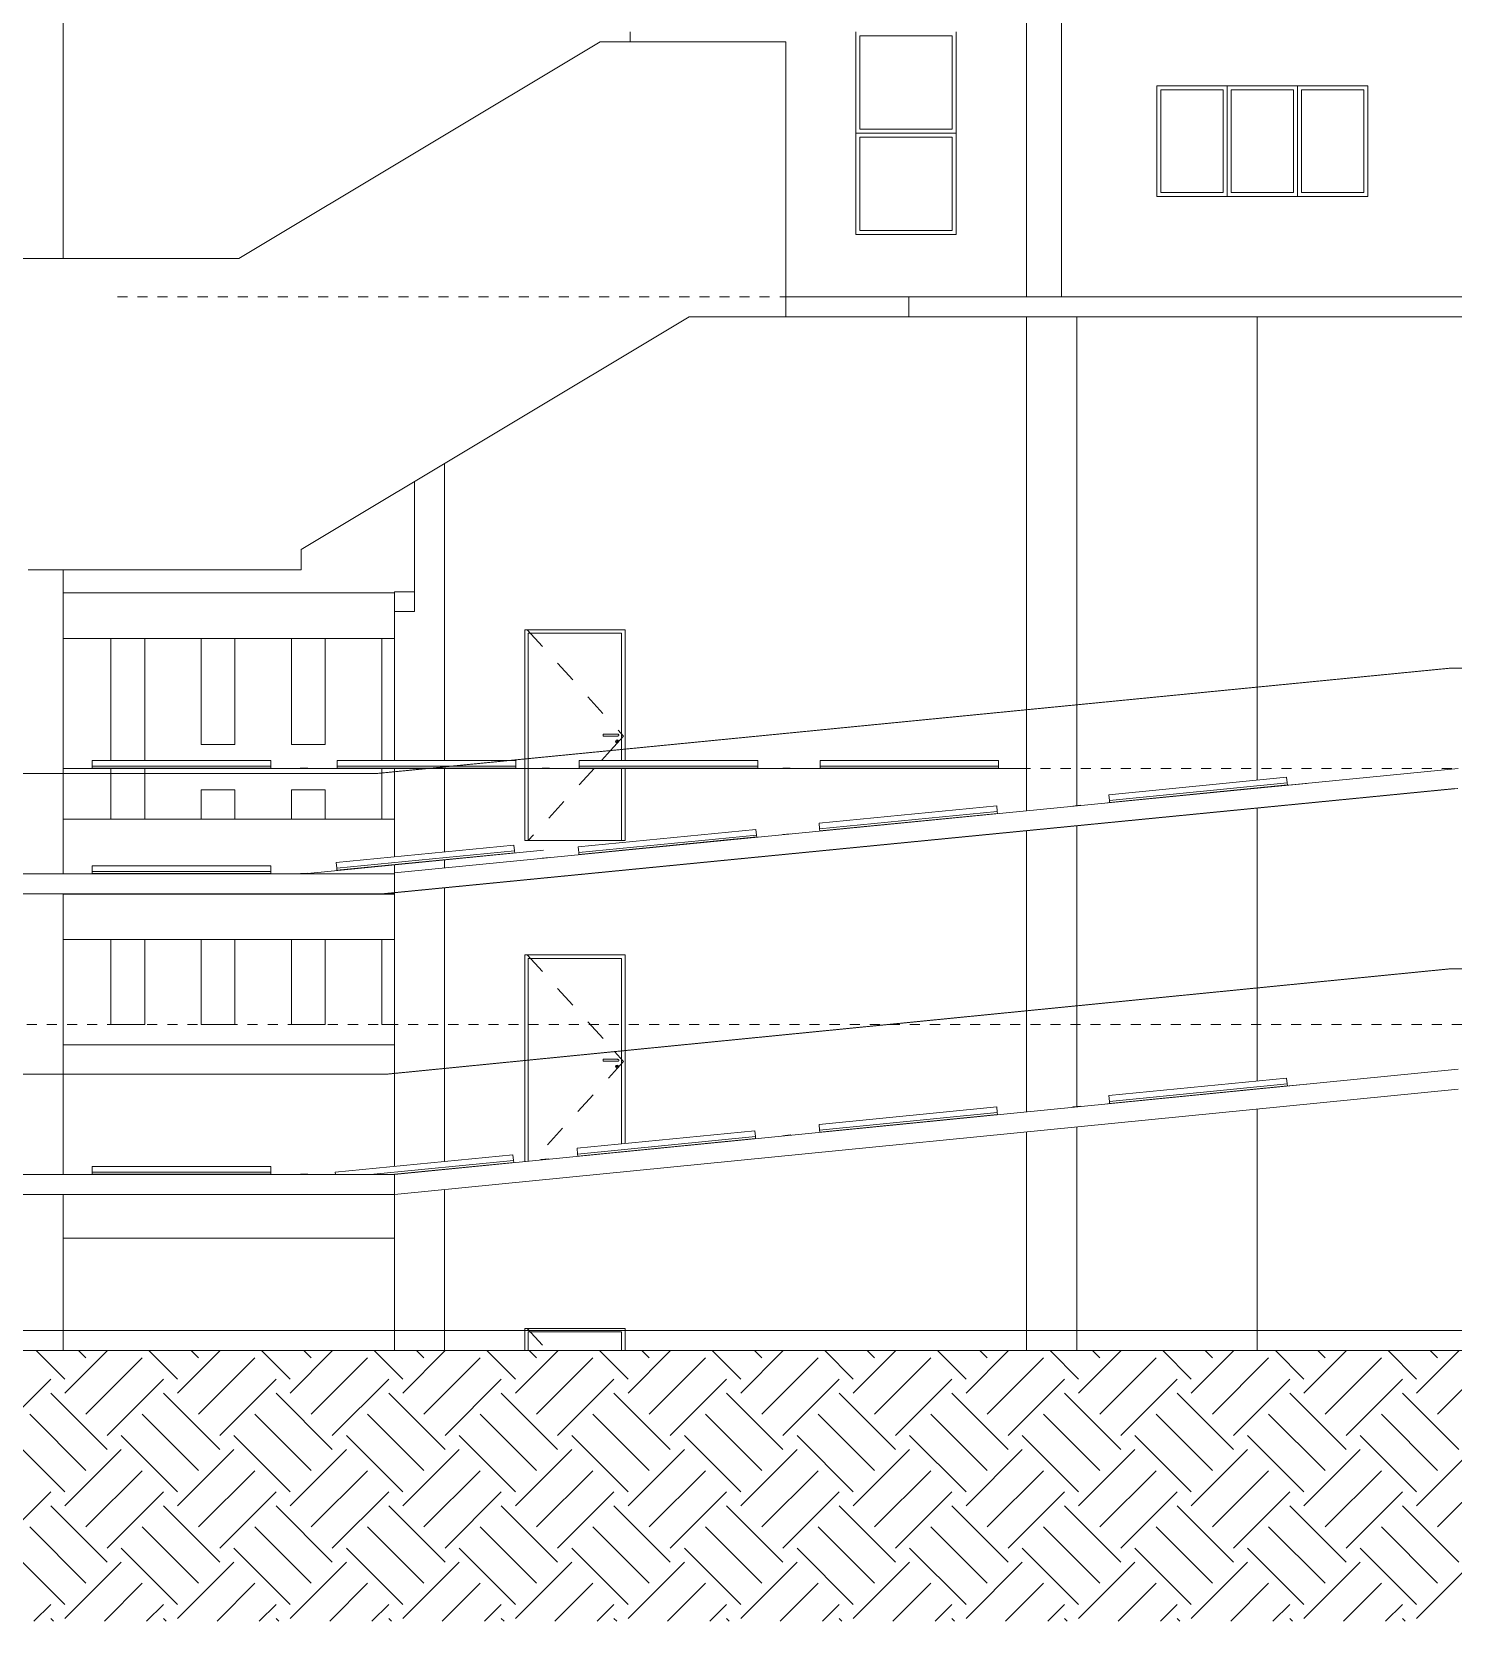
# Model space of a CAD drawing. Header units: metres. Extents: x -144 to 1000, y -717 to 29.
# Drawn here: x 108.11 to 122.27, y -661.96 to -646.13 of the extents above; entities that cross this region are included whole.
import ezdxf

# ---------------------------------------------------------------- set-up
doc = ezdxf.new("R2010")
doc.units = ezdxf.units.M
doc.linetypes.add('Punto 1 mm', pattern=[0.075, 0, -0.075])
doc.linetypes.add('Trazo', pattern=[0.45, 0.225, -0.225])
doc.layers.get('0').update_dxf_attribs({"color": 1})
for name, color, linetype, lineweight in [('A-DETL-GENF', 1, 'Continuous', 9), ('A-DETL-THIN', 1, 'Continuous', 9), ('A-DOOR', 1, 'Continuous', 9), ('A-DOOR-FRAM', 1, 'Continuous', 9), ('A-DOOR-HDLN', 1, 'Trazo', 20), ('A-FLOR', 2, 'Continuous', 9), ('A-FLOR-LEVL', 51, 'Continuous', 9), ('A-GLAZ', 1, 'Continuous', 9), ('A-WALL', 4, 'Continuous', 9), ('C-PRKG', 2, 'Continuous', 9), ('S-COLS', 7, 'Continuous', 9)]:
    doc.layers.add(name, color=color, linetype=linetype, lineweight=lineweight)

# ---------------------------------------------------------------- blocks, each defined once
blk = doc.blocks.new('GBGB')
at = {"layer": 'A-DETL-GENF', "color": 252, "true_color": 0x959595}
for p, q in [((108.434, -659.55), (108.15, -659.266)), ((108.434, -659.69), (108.858, -659.266)), ((108.645, -659.339), (108.572, -659.266)), ((109.557, -659.55), (109.273, -659.266)), ((109.557, -659.69), (109.981, -659.266)), ((109.767, -659.339), (109.694, -659.266)), ((110.679, -659.55), (110.395, -659.266)), ((110.679, -659.69), (111.103, -659.266)), ((110.89, -659.339), (110.817, -659.266)), ((111.802, -659.55), (111.518, -659.266)), ((111.802, -659.69), (112.226, -659.266)), ((112.012, -659.339), (111.939, -659.266)), ((112.924, -659.55), (112.64, -659.266)), ((112.924, -659.69), (113.349, -659.266)), ((113.135, -659.339), (113.062, -659.266)), ((114.047, -659.55), (113.763, -659.266)), ((114.047, -659.69), (114.471, -659.266)), ((114.257, -659.339), (114.184, -659.266)), ((115.17, -659.55), (114.885, -659.266)), ((115.17, -659.69), (115.594, -659.266)), ((115.38, -659.339), (115.307, -659.266)), ((116.292, -659.55), (116.008, -659.266)), ((116.292, -659.69), (116.716, -659.266)), ((116.503, -659.339), (116.429, -659.266)), ((117.415, -659.55), (117.131, -659.266)), ((117.415, -659.69), (117.839, -659.266)), ((117.625, -659.339), (117.552, -659.266)), ((118.537, -659.55), (118.253, -659.266)), ((118.537, -659.69), (118.961, -659.266)), ((118.748, -659.339), (118.675, -659.266)), ((119.66, -659.55), (119.376, -659.266)), ((119.66, -659.69), (120.084, -659.266)), ((119.87, -659.339), (119.797, -659.266)), ((120.782, -659.55), (120.498, -659.266)), ((120.782, -659.69), (121.206, -659.266)), ((120.993, -659.339), (120.92, -659.266)), ((121.905, -659.55), (121.621, -659.266)), ((121.905, -659.69), (122.329, -659.266)), ((122.115, -659.339), (122.042, -659.266)), ((108.645, -659.901), (109.206, -659.34)), ((109.767, -659.901), (110.329, -659.34)), ((110.89, -659.901), (111.451, -659.34)), ((112.012, -659.901), (112.574, -659.34)), ((113.135, -659.901), (113.696, -659.34)), ((114.257, -659.901), (114.819, -659.34)), ((115.38, -659.901), (115.941, -659.34)), ((116.503, -659.901), (117.064, -659.34)), ((117.625, -659.901), (118.186, -659.34)), ((118.748, -659.901), (119.309, -659.34)), ((119.87, -659.901), (120.431, -659.34)), ((120.993, -659.901), (121.554, -659.34)), ((122.115, -659.901), (122.676, -659.34)), ((107.733, -660.111), (108.294, -659.55)), ((108.855, -660.111), (109.417, -659.55)), ((109.978, -660.111), (110.539, -659.55)), ((111.1, -660.111), (111.662, -659.55)), ((112.223, -660.111), (112.784, -659.55)), ((113.345, -660.111), (113.907, -659.55)), ((114.468, -660.111), (115.029, -659.55)), ((115.59, -660.111), (116.152, -659.55)), ((116.713, -660.111), (117.274, -659.55)), ((117.836, -660.111), (118.397, -659.55)), ((118.958, -660.111), (119.519, -659.55)), ((120.081, -660.111), (120.642, -659.55)), ((121.203, -660.111), (121.764, -659.55)), ((108.855, -660.252), (108.294, -659.691)), ((109.978, -660.252), (109.417, -659.691)), ((111.1, -660.252), (110.539, -659.691)), ((112.223, -660.252), (111.662, -659.691)), ((113.345, -660.252), (112.784, -659.691)), ((114.468, -660.252), (113.907, -659.691)), ((115.59, -660.252), (115.029, -659.691)), ((116.713, -660.252), (116.152, -659.691)), ((117.836, -660.252), (117.274, -659.691)), ((118.958, -660.252), (118.397, -659.691)), ((120.081, -660.252), (119.519, -659.691)), ((121.203, -660.252), (120.642, -659.691)), ((122.326, -660.252), (121.764, -659.691)), ((108.645, -660.462), (108.084, -659.901)), ((109.767, -660.462), (109.206, -659.901)), ((110.89, -660.462), (110.329, -659.901)), ((112.012, -660.462), (111.451, -659.901)), ((113.135, -660.462), (112.574, -659.901)), ((114.257, -660.462), (113.696, -659.901)), ((115.38, -660.462), (114.819, -659.901)), ((116.503, -660.462), (115.941, -659.901)), ((117.625, -660.462), (117.064, -659.901)), ((118.748, -660.462), (118.186, -659.901)), ((119.87, -660.462), (119.309, -659.901)), ((120.993, -660.462), (120.431, -659.901)), ((122.115, -660.462), (121.554, -659.901)), ((108.434, -660.673), (107.873, -660.112)), ((109.557, -660.673), (108.996, -660.112)), ((110.679, -660.673), (110.118, -660.112)), ((111.802, -660.673), (111.241, -660.112)), ((112.924, -660.673), (112.363, -660.112)), ((114.047, -660.673), (113.486, -660.112)), ((115.17, -660.673), (114.608, -660.112)), ((116.292, -660.673), (115.731, -660.112)), ((117.415, -660.673), (116.853, -660.112)), ((118.537, -660.673), (117.976, -660.112)), ((119.66, -660.673), (119.098, -660.112)), ((120.782, -660.673), (120.221, -660.112)), ((121.905, -660.673), (121.343, -660.112)), ((108.434, -660.813), (108.996, -660.252)), ((109.557, -660.813), (110.118, -660.252)), ((110.679, -660.813), (111.241, -660.252)), ((111.802, -660.813), (112.363, -660.252)), ((112.924, -660.813), (113.486, -660.252)), ((114.047, -660.813), (114.608, -660.252)), ((115.17, -660.813), (115.731, -660.252)), ((116.292, -660.813), (116.853, -660.252)), ((117.415, -660.813), (117.976, -660.252)), ((118.537, -660.813), (119.098, -660.252)), ((119.66, -660.813), (120.221, -660.252)), ((120.782, -660.813), (121.343, -660.252)), ((121.905, -660.813), (122.466, -660.252)), ((108.645, -661.024), (109.206, -660.463)), ((109.767, -661.024), (110.329, -660.463)), ((110.89, -661.024), (111.451, -660.463)), ((112.012, -661.024), (112.574, -660.463)), ((113.135, -661.024), (113.696, -660.463)), ((114.257, -661.024), (114.819, -660.463)), ((115.38, -661.024), (115.941, -660.463)), ((116.503, -661.024), (117.064, -660.463)), ((117.625, -661.024), (118.186, -660.463)), ((118.748, -661.024), (119.309, -660.463)), ((119.87, -661.024), (120.431, -660.463)), ((120.993, -661.024), (121.554, -660.463)), ((122.115, -661.024), (122.676, -660.463)), ((107.733, -661.234), (108.294, -660.673)), ((108.855, -661.234), (109.417, -660.673)), ((109.978, -661.234), (110.539, -660.673)), ((111.1, -661.234), (111.662, -660.673)), ((112.223, -661.234), (112.784, -660.673)), ((113.345, -661.234), (113.907, -660.673)), ((114.468, -661.234), (115.029, -660.673)), ((115.59, -661.234), (116.152, -660.673)), ((116.713, -661.234), (117.274, -660.673)), ((117.836, -661.234), (118.397, -660.673)), ((118.958, -661.234), (119.519, -660.673)), ((120.081, -661.234), (120.642, -660.673)), ((121.203, -661.234), (121.764, -660.673)), ((108.855, -661.374), (108.294, -660.813)), ((109.978, -661.374), (109.417, -660.813)), ((111.1, -661.374), (110.539, -660.813)), ((112.223, -661.374), (111.662, -660.813)), ((113.345, -661.374), (112.784, -660.813)), ((114.468, -661.374), (113.907, -660.813)), ((115.59, -661.374), (115.029, -660.813)), ((116.713, -661.374), (116.152, -660.813)), ((117.836, -661.374), (117.274, -660.813)), ((118.958, -661.374), (118.397, -660.813)), ((120.081, -661.374), (119.519, -660.813)), ((121.203, -661.374), (120.642, -660.813)), ((122.326, -661.374), (121.764, -660.813)), ((108.645, -661.584), (108.084, -661.023)), ((109.767, -661.584), (109.206, -661.023)), ((110.89, -661.584), (110.329, -661.023)), ((112.012, -661.584), (111.451, -661.023)), ((113.135, -661.584), (112.574, -661.023)), ((114.257, -661.584), (113.696, -661.023)), ((115.38, -661.584), (114.819, -661.023)), ((116.503, -661.584), (115.941, -661.023)), ((117.625, -661.584), (117.064, -661.023)), ((118.748, -661.584), (118.186, -661.023)), ((119.87, -661.584), (119.309, -661.023)), ((120.993, -661.584), (120.431, -661.023)), ((122.115, -661.584), (121.554, -661.023)), ((108.434, -661.795), (107.873, -661.234)), ((109.557, -661.795), (108.996, -661.234)), ((110.679, -661.795), (110.118, -661.234)), ((111.802, -661.795), (111.241, -661.234)), ((112.924, -661.795), (112.363, -661.234)), ((114.047, -661.795), (113.486, -661.234)), ((115.17, -661.795), (114.608, -661.234)), ((116.292, -661.795), (115.731, -661.234)), ((117.415, -661.795), (116.853, -661.234)), ((118.537, -661.795), (117.976, -661.234)), ((119.66, -661.795), (119.098, -661.234)), ((120.782, -661.795), (120.221, -661.234)), ((121.905, -661.795), (121.343, -661.234)), ((108.434, -661.935), (108.996, -661.374)), ((109.557, -661.935), (110.118, -661.374)), ((110.679, -661.935), (111.241, -661.374)), ((111.802, -661.935), (112.363, -661.374)), ((112.924, -661.935), (113.486, -661.374)), ((114.047, -661.935), (114.608, -661.374)), ((115.17, -661.935), (115.731, -661.374)), ((116.292, -661.935), (116.853, -661.374)), ((117.415, -661.935), (117.976, -661.374)), ((118.537, -661.935), (119.098, -661.374)), ((119.66, -661.935), (120.221, -661.374)), ((120.782, -661.935), (121.343, -661.374)), ((121.905, -661.935), (122.466, -661.374)), ((108.829, -661.963), (109.206, -661.585)), ((109.951, -661.963), (110.329, -661.585)), ((111.074, -661.963), (111.451, -661.585)), ((112.196, -661.963), (112.574, -661.585)), ((113.319, -661.963), (113.696, -661.585)), ((114.441, -661.963), (114.819, -661.585)), ((115.564, -661.963), (115.941, -661.585)), ((116.686, -661.963), (117.064, -661.585)), ((117.809, -661.963), (118.186, -661.585)), ((118.931, -661.963), (119.309, -661.585)), ((120.054, -661.963), (120.431, -661.585)), ((121.176, -661.963), (121.554, -661.585)), ((108.127, -661.963), (108.294, -661.795)), ((109.249, -661.963), (109.417, -661.795)), ((110.372, -661.963), (110.539, -661.795)), ((111.494, -661.963), (111.662, -661.795)), ((112.617, -661.963), (112.784, -661.795)), ((113.739, -661.963), (113.907, -661.795)), ((114.862, -661.963), (115.029, -661.795)), ((115.984, -661.963), (116.152, -661.795)), ((117.107, -661.963), (117.274, -661.795)), ((118.229, -661.963), (118.397, -661.795)), ((119.352, -661.963), (119.519, -661.795)), ((120.474, -661.963), (120.642, -661.795)), ((121.597, -661.963), (121.764, -661.795)), ((108.321, -661.963), (108.294, -661.936)), ((109.444, -661.963), (109.417, -661.936)), ((110.566, -661.963), (110.539, -661.936)), ((111.689, -661.963), (111.662, -661.936)), ((112.811, -661.963), (112.784, -661.936)), ((113.934, -661.963), (113.907, -661.936)), ((115.056, -661.963), (115.029, -661.936)), ((116.179, -661.963), (116.152, -661.936)), ((117.301, -661.963), (117.274, -661.936)), ((118.424, -661.963), (118.397, -661.936)), ((119.546, -661.963), (119.519, -661.936)), ((120.669, -661.963), (120.642, -661.936)), ((121.791, -661.963), (121.764, -661.936))]:
    blk.add_line(p, q, dxfattribs=at)
at = {"layer": 'A-DETL-THIN'}
for p, q in [((99.364, -659.066), (140.588, -659.066)), ((140.588, -659.266), (99.364, -659.266)), ((140.588, -659.266), (99.364, -659.266))]:
    blk.add_line(p, q, dxfattribs=at)
at = {"layer": 'A-DOOR'}
for p, q in [((113.938, -653.124), (113.798, -653.124)), ((113.798, -653.144), (113.938, -653.144)), ((113.936, -653.124), (113.94, -653.124)), ((113.94, -653.144), (113.936, -653.144))]:
    blk.add_line(p, q, dxfattribs=at)
at = {"layer": 'A-DOOR', "color": 251, "true_color": 0x666666}
for p, q in [((113.938, -656.364), (113.798, -656.364)), ((113.798, -656.384), (113.938, -656.384)), ((113.936, -656.364), (113.94, -656.364)), ((113.94, -656.384), (113.936, -656.384))]:
    blk.add_line(p, q, dxfattribs=at)
at = {"layer": 'A-DOOR', "flags": 128}
for points in [[(113.798, -653.134), (113.798, -653.132), (113.798, -653.13), (113.798, -653.128), (113.798, -653.127), (113.798, -653.126), (113.798, -653.125), (113.798, -653.124), (113.798, -653.124)], [(113.798, -653.144), (113.798, -653.143), (113.798, -653.143), (113.798, -653.142), (113.798, -653.14), (113.798, -653.139), (113.798, -653.137), (113.798, -653.135), (113.798, -653.134)]]:
    blk.add_lwpolyline(points, dxfattribs=at)
at = {"layer": 'A-DOOR', "color": 251, "true_color": 0x666666, "flags": 128}
for points in [[(113.798, -656.374), (113.798, -656.372), (113.798, -656.37), (113.798, -656.369), (113.798, -656.367), (113.798, -656.366), (113.798, -656.365), (113.798, -656.364), (113.798, -656.364)], [(113.798, -656.384), (113.798, -656.383), (113.798, -656.383), (113.798, -656.382), (113.798, -656.381), (113.798, -656.379), (113.798, -656.377), (113.798, -656.376), (113.798, -656.374)]]:
    blk.add_lwpolyline(points, dxfattribs=at)
at = {"layer": 'A-DOOR'}
for radius, start, end in [(0.015, 90, 270), (0.005, 90, 270), (0.015, 270, 90), (0.005, 270, 90)]:
    blk.add_arc((113.938, -653.196), radius, start, end, dxfattribs=at)
at = {"layer": 'A-DOOR', "color": 251, "true_color": 0x666666}
for radius, start, end in [(0.015, 90, 270), (0.005, 90, 270), (0.015, 270, 90), (0.005, 270, 90)]:
    blk.add_arc((113.938, -656.437), radius, start, end, dxfattribs=at)
at = {"layer": 'A-DOOR'}
for points in [[(113.956, -653.134), (113.956, -653.133), (113.956, -653.132), (113.955, -653.13), (113.954, -653.128), (113.952, -653.127), (113.949, -653.126), (113.946, -653.125), (113.943, -653.124), (113.94, -653.124), (113.937, -653.124), (113.936, -653.124)], [(113.936, -653.144), (113.937, -653.144), (113.94, -653.144), (113.943, -653.143), (113.946, -653.143), (113.949, -653.142), (113.952, -653.14), (113.954, -653.139), (113.955, -653.137), (113.956, -653.135), (113.956, -653.134), (113.956, -653.134)]]:
    blk.add_open_spline(points, degree=3, dxfattribs=at)
at = {"layer": 'A-DOOR', "color": 251, "true_color": 0x666666}
for points in [[(113.956, -656.374), (113.956, -656.373), (113.956, -656.372), (113.955, -656.37), (113.954, -656.369), (113.952, -656.367), (113.949, -656.366), (113.946, -656.365), (113.943, -656.364), (113.94, -656.364), (113.937, -656.364), (113.936, -656.364)], [(113.936, -656.384), (113.937, -656.384), (113.94, -656.384), (113.943, -656.384), (113.946, -656.383), (113.949, -656.382), (113.952, -656.381), (113.954, -656.379), (113.955, -656.377), (113.956, -656.376), (113.956, -656.374), (113.956, -656.374)]]:
    blk.add_open_spline(points, degree=3, dxfattribs=at)
at = {"layer": 'A-DOOR-FRAM'}
for p, q in [((114.018, -652.084), (113.018, -652.084)), ((113.018, -652.084), (113.018, -653.371)), ((113.053, -653.367), (113.053, -652.119)), ((113.053, -652.119), (113.983, -652.119)), ((113.983, -652.119), (113.983, -653.276)), ((114.018, -653.273), (114.018, -652.084)), ((114.018, -655.324), (113.018, -655.324)), ((113.018, -655.324), (113.018, -656.375)), ((113.053, -656.371), (113.053, -655.359)), ((113.053, -655.359), (113.983, -655.359)), ((113.983, -655.359), (113.983, -656.279)), ((114.018, -656.275), (114.018, -655.324))]:
    blk.add_line(p, q, dxfattribs=at)
at = {"layer": 'A-DOOR-FRAM', "color": 251, "true_color": 0x666666}
for p, q in [((113.018, -653.371), (113.018, -654.184)), ((113.053, -654.184), (113.053, -653.367)), ((113.983, -653.276), (113.983, -653.387)), ((114.018, -653.387), (114.018, -653.273)), ((113.983, -653.463), (113.983, -654.184)), ((114.018, -654.184), (114.018, -653.463)), ((113.053, -654.184), (113.018, -654.184)), ((113.983, -654.184), (114.018, -654.184)), ((113.018, -656.375), (113.018, -657.383)), ((113.053, -657.38), (113.053, -656.371)), ((113.983, -656.279), (113.983, -657.207)), ((114.018, -657.204), (114.018, -656.275)), ((113.983, -657.284), (113.983, -657.288)), ((114.018, -657.284), (114.018, -657.281)), ((114.018, -659.046), (113.018, -659.046)), ((113.018, -659.046), (113.018, -659.266)), ((113.053, -659.266), (113.053, -659.081)), ((113.053, -659.081), (113.983, -659.081)), ((113.983, -659.081), (113.983, -659.266)), ((114.018, -659.266), (114.018, -659.046))]:
    blk.add_line(p, q, dxfattribs=at)
at = {"layer": 'A-DOOR-HDLN'}
for p, q in [((113.043, -652.084), (114.003, -653.146)), ((114.003, -653.146), (113.873, -653.287)), ((113.043, -655.324), (113.913, -656.286))]:
    blk.add_line(p, q, dxfattribs=at)
at = {"layer": 'A-DOOR-HDLN', "color": 171, "true_color": 0x6666ff}
for p, q in [((113.873, -653.287), (113.782, -653.387)), ((113.712, -653.463), (113.053, -654.184)), ((114.003, -656.386), (113.097, -657.375)), ((113.913, -656.286), (114.003, -656.386)), ((113.043, -659.046), (113.242, -659.266))]:
    blk.add_line(p, q, dxfattribs=at)
at = {"layer": 'A-FLOR'}
for p, q in [((115.618, -648.766), (132.951, -648.766)), ((115.618, -648.766), (115.618, -648.966)), ((116.844, -648.766), (116.844, -648.966)), ((132.951, -648.966), (115.618, -648.966)), ((111.718, -652.17), (108.418, -652.17)), ((111.718, -654.707), (122.317, -653.667)), ((108.418, -654.718), (111.718, -654.718)), ((111.718, -654.718), (111.718, -654.707)), ((111.718, -655.17), (108.418, -655.17))]:
    blk.add_line(p, q, dxfattribs=at)
at = {"layer": 'A-FLOR', "color": 251, "true_color": 0x666666}
for p, q in [((122.318, -653.467), (111.718, -654.507)), ((105.514, -654.517), (111.602, -654.517)), ((111.602, -654.517), (111.718, -654.517)), ((111.718, -654.717), (111.718, -654.507)), ((111.718, -654.717), (105.514, -654.717)), ((122.318, -656.462), (111.718, -657.512)), ((111.718, -657.712), (122.318, -656.662)), ((105.613, -657.512), (111.718, -657.512)), ((109.398, -657.511), (108.418, -657.511)), ((110.783, -657.511), (109.838, -657.511)), ((111.131, -657.511), (110.857, -657.511)), ((111.718, -657.511), (111.692, -657.511)), ((111.718, -657.512), (111.718, -657.712)), ((111.718, -657.712), (105.613, -657.712)), ((108.418, -658.146), (111.718, -658.146))]:
    blk.add_line(p, q, dxfattribs=at)
at = {"layer": 'A-FLOR-LEVL', "color": 251, "linetype": 'Punto 1 mm', "true_color": 0x6c6c6c}
for p, q in [((108.958, -648.766), (139.595, -648.766)), ((108.958, -653.466), (139.595, -653.466)), ((102.056, -656.016), (139.595, -656.016)), ((102.056, -659.066), (139.595, -659.066))]:
    blk.add_line(p, q, dxfattribs=at)
at = {"layer": 'A-GLAZ'}
for p, q in [((116.358, -647.096), (116.358, -646.166)), ((116.358, -646.166), (117.278, -646.166)), ((117.278, -646.166), (117.278, -647.096)), ((119.978, -646.706), (119.358, -646.706)), ((119.358, -646.706), (119.358, -647.726)), ((119.978, -647.726), (119.978, -646.706)), ((120.018, -647.766), (120.018, -646.666)), ((120.018, -646.666), (120.018, -647.766)), ((120.678, -646.706), (120.058, -646.706)), ((120.058, -646.706), (120.058, -647.726)), ((120.678, -647.726), (120.678, -646.706)), ((120.718, -646.666), (120.718, -647.766)), ((120.718, -647.766), (120.718, -646.666)), ((121.378, -646.706), (120.758, -646.706)), ((120.758, -646.706), (120.758, -647.726)), ((121.378, -647.726), (121.378, -646.706)), ((116.318, -647.136), (117.318, -647.136)), ((117.318, -647.136), (116.318, -647.136)), ((117.278, -647.096), (116.358, -647.096)), ((116.358, -648.106), (116.358, -647.176)), ((116.358, -647.176), (117.278, -647.176)), ((117.278, -647.176), (117.278, -648.106)), ((119.978, -647.726), (119.358, -647.726)), ((120.678, -647.726), (120.058, -647.726)), ((121.378, -647.726), (120.758, -647.726)), ((117.278, -648.106), (116.358, -648.106))]:
    blk.add_line(p, q, dxfattribs=at)
at = {"layer": 'A-WALL'}
for p, q in [((118.368, -648.766), (118.368, -626.086)), ((113.768, -646.226), (110.168, -648.386)), ((115.618, -646.226), (113.768, -646.226)), ((114.068, -646.126), (114.068, -646.226)), ((115.618, -648.766), (115.618, -646.226)), ((116.318, -648.146), (116.318, -646.126)), ((117.318, -646.126), (117.318, -648.146)), ((119.318, -647.766), (119.318, -646.666)), ((119.318, -646.666), (121.418, -646.666)), ((121.418, -646.666), (121.418, -647.766)), ((121.418, -647.766), (119.318, -647.766)), ((117.318, -648.146), (116.318, -648.146)), ((110.168, -648.386), (105.268, -648.386)), ((110.79, -651.286), (114.657, -648.966)), ((114.657, -648.966), (115.618, -648.966)), ((120.318, -653.583), (120.318, -648.966)), ((112.218, -650.43), (112.218, -653.387)), ((111.918, -650.61), (111.918, -651.903)), ((110.79, -651.486), (110.79, -651.286)), ((108.068, -651.486), (110.79, -651.486)), ((108.418, -651.718), (111.718, -651.718)), ((111.718, -651.903), (111.718, -651.708)), ((111.918, -651.708), (111.718, -651.708)), ((111.718, -651.903), (111.918, -651.903)), ((113.018, -654.184), (113.018, -652.084)), ((113.018, -652.084), (114.018, -652.084)), ((114.018, -652.084), (114.018, -653.387)), ((108.892, -653.387), (108.892, -652.17)), ((109.23, -652.17), (109.23, -653.387)), ((109.792, -653.228), (109.792, -652.17)), ((110.13, -652.17), (110.13, -653.228)), ((110.692, -653.228), (110.692, -652.17)), ((111.03, -652.17), (111.03, -653.228)), ((111.592, -653.387), (111.592, -652.17)), ((111.529, -653.517), (122.229, -652.467)), ((122.254, -652.467), (111.554, -653.517)), ((110.13, -653.228), (109.792, -653.228)), ((111.03, -653.228), (110.692, -653.228)), ((108.892, -653.517), (108.892, -653.463)), ((109.23, -653.463), (109.23, -653.517)), ((111.592, -653.511), (111.592, -653.463)), ((111.612, -654.717), (122.312, -653.667)), ((120.318, -656.58), (120.318, -653.863)), ((112.218, -654.658), (112.218, -657.382)), ((108.892, -656.016), (108.892, -655.17)), ((109.23, -655.17), (109.23, -656.016)), ((109.792, -656.016), (109.792, -655.17)), ((110.13, -655.17), (110.13, -656.016)), ((110.692, -656.016), (110.692, -655.17)), ((111.03, -655.17), (111.03, -656.016)), ((111.592, -656.016), (111.592, -655.17)), ((111.63, -656.512), (122.228, -655.462)), ((122.254, -655.462), (111.655, -656.512)), ((113.018, -657.383), (113.018, -655.324)), ((113.018, -655.324), (114.018, -655.324)), ((114.018, -655.324), (114.018, -657.204)), ((129.785, -655.462), (122.228, -655.462)), ((109.23, -656.016), (108.892, -656.016)), ((110.13, -656.016), (109.792, -656.016)), ((111.03, -656.016), (110.692, -656.016)), ((111.718, -656.016), (111.592, -656.016)), ((108.418, -656.22), (111.718, -656.22))]:
    blk.add_line(p, q, dxfattribs=at)
at = {"layer": 'A-WALL', "color": 251, "true_color": 0x666666}
for p, q in [((108.892, -652.17), (108.892, -653.387)), ((109.23, -653.387), (109.23, -652.17)), ((109.792, -652.17), (109.792, -653.228)), ((110.13, -653.228), (110.13, -652.17)), ((110.692, -652.17), (110.692, -653.228)), ((111.03, -653.228), (111.03, -652.17)), ((111.592, -652.17), (111.592, -653.387)), ((122.229, -652.467), (127.143, -652.467)), ((109.792, -653.228), (110.13, -653.228)), ((110.692, -653.228), (111.03, -653.228)), ((105.414, -653.517), (111.554, -653.517)), ((108.892, -653.463), (108.892, -653.517)), ((108.892, -653.97), (108.892, -653.517)), ((109.23, -653.517), (109.23, -653.463)), ((109.23, -653.517), (109.23, -653.97)), ((111.592, -653.463), (111.592, -653.511)), ((111.592, -653.97), (111.592, -653.511)), ((112.218, -653.466), (112.218, -654.298)), ((114.018, -653.463), (114.018, -654.184)), ((109.792, -653.97), (109.792, -653.678)), ((109.792, -653.678), (110.13, -653.678)), ((110.13, -653.678), (110.13, -653.97)), ((110.692, -653.97), (110.692, -653.678)), ((110.692, -653.678), (111.03, -653.678)), ((111.03, -653.678), (111.03, -653.97)), ((122.286, -653.667), (111.586, -654.717)), ((120.318, -653.663), (120.318, -653.66)), ((111.718, -653.97), (108.418, -653.97)), ((114.018, -654.184), (113.018, -654.184)), ((112.218, -654.378), (112.218, -654.458)), ((108.892, -655.17), (108.892, -656.016)), ((109.23, -656.016), (109.23, -655.17)), ((109.792, -655.17), (109.792, -656.016)), ((110.13, -656.016), (110.13, -655.17)), ((110.692, -655.17), (110.692, -656.016)), ((111.03, -656.016), (111.03, -655.17)), ((111.592, -655.17), (111.592, -656.016)), ((108.892, -656.016), (109.23, -656.016)), ((109.792, -656.016), (110.13, -656.016)), ((110.692, -656.016), (111.03, -656.016)), ((111.592, -656.016), (111.718, -656.016)), ((111.718, -656.22), (108.418, -656.22)), ((105.414, -656.512), (111.655, -656.512)), ((120.318, -656.66), (120.318, -656.657)), ((120.318, -659.266), (120.318, -656.86)), ((114.018, -657.281), (114.018, -657.284)), ((112.218, -657.662), (112.218, -659.266)), ((113.018, -659.266), (113.018, -659.046)), ((113.018, -659.046), (114.018, -659.046)), ((114.018, -659.046), (114.018, -659.266))]:
    blk.add_line(p, q, dxfattribs=at)
at = {"layer": 'A-WALL', "color": 253, "true_color": 0xa3a3a3}
for p, q in [((108.892, -653.517), (108.892, -653.97)), ((109.23, -653.97), (109.23, -653.517)), ((111.592, -653.511), (111.592, -653.97)), ((109.792, -653.678), (109.792, -653.97)), ((110.13, -653.678), (109.792, -653.678)), ((110.13, -653.97), (110.13, -653.678)), ((110.692, -653.678), (110.692, -653.97)), ((111.03, -653.678), (110.692, -653.678)), ((111.03, -653.97), (111.03, -653.678))]:
    blk.add_line(p, q, dxfattribs=at)
at = {"layer": 'C-PRKG'}
for p, q in [((108.707, -653.443), (108.707, -653.387)), ((108.707, -653.387), (110.487, -653.387)), ((110.487, -653.387), (110.487, -653.443)), ((111.148, -653.443), (111.148, -653.387)), ((111.148, -653.387), (112.859, -653.387)), ((108.707, -653.463), (108.707, -653.443)), ((110.487, -653.443), (108.707, -653.443)), ((108.707, -653.463), (110.487, -653.463)), ((109.398, -653.463), (109.398, -653.466)), ((109.398, -653.466), (109.838, -653.466)), ((109.838, -653.466), (109.838, -653.463)), ((110.487, -653.443), (110.487, -653.463)), ((110.853, -653.463), (110.779, -653.463)), ((110.779, -653.463), (110.779, -653.466)), ((110.779, -653.466), (110.853, -653.466)), ((110.857, -653.463), (110.783, -653.463)), ((110.783, -653.463), (110.783, -653.466)), ((110.783, -653.466), (110.857, -653.466)), ((110.853, -653.466), (110.853, -653.463)), ((110.857, -653.466), (110.857, -653.463)), ((111.148, -653.463), (111.148, -653.443)), ((112.281, -653.443), (111.148, -653.443)), ((111.148, -653.463), (112.078, -653.463)), ((111.798, -653.463), (111.798, -653.466)), ((111.798, -653.466), (112.045, -653.466))]:
    blk.add_line(p, q, dxfattribs=at)
at = {"layer": 'C-PRKG', "color": 251, "true_color": 0x666666}
for p, q in [((112.859, -653.387), (112.928, -653.387)), ((112.928, -653.387), (112.928, -653.443)), ((113.56, -653.443), (113.56, -653.387)), ((113.56, -653.387), (115.34, -653.387)), ((115.34, -653.387), (115.34, -653.443)), ((115.96, -653.443), (115.96, -653.387)), ((115.96, -653.387), (117.74, -653.387)), ((117.74, -653.387), (117.74, -653.443)), ((112.045, -653.466), (112.238, -653.466)), ((112.078, -653.463), (112.928, -653.463)), ((112.238, -653.466), (112.238, -653.463)), ((112.928, -653.443), (112.281, -653.443)), ((112.928, -653.443), (112.928, -653.463)), ((113.264, -653.463), (113.19, -653.463)), ((113.19, -653.463), (113.19, -653.466)), ((113.19, -653.466), (113.264, -653.466)), ((113.264, -653.466), (113.264, -653.463)), ((113.56, -653.463), (113.56, -653.443)), ((115.34, -653.443), (113.56, -653.443)), ((113.56, -653.463), (115.34, -653.463)), ((114.209, -653.463), (114.209, -653.466)), ((114.209, -653.466), (114.649, -653.466)), ((114.649, -653.466), (114.649, -653.463)), ((115.34, -653.443), (115.34, -653.463)), ((115.664, -653.463), (115.59, -653.463)), ((115.59, -653.463), (115.59, -653.466)), ((115.59, -653.466), (115.664, -653.466)), ((115.664, -653.466), (115.664, -653.463)), ((115.96, -653.463), (115.96, -653.443)), ((117.74, -653.443), (115.96, -653.443)), ((115.96, -653.463), (117.74, -653.463)), ((116.609, -653.463), (116.609, -653.466)), ((116.609, -653.466), (117.049, -653.466)), ((117.049, -653.466), (117.049, -653.463)), ((117.74, -653.443), (117.74, -653.463)), ((118.839, -653.728), (120.61, -653.554)), ((120.61, -653.554), (120.616, -653.611)), ((120.616, -653.611), (118.845, -653.785)), ((118.846, -653.804), (120.618, -653.631)), ((119.931, -653.701), (119.931, -653.698)), ((120.616, -653.611), (120.618, -653.631)), ((115.95, -654.012), (117.722, -653.838)), ((117.722, -653.838), (117.727, -653.894)), ((118.553, -653.833), (118.479, -653.841)), ((118.479, -653.841), (118.479, -653.844)), ((118.553, -653.836), (118.553, -653.833)), ((118.845, -653.785), (118.839, -653.728)), ((118.846, -653.804), (118.845, -653.785)), ((119.493, -653.741), (119.493, -653.744)), ((115.956, -654.068), (115.95, -654.012)), ((117.727, -653.894), (115.956, -654.068)), ((115.958, -654.088), (117.729, -653.914)), ((116.604, -654.024), (116.605, -654.028)), ((117.042, -653.985), (117.042, -653.981)), ((117.727, -653.894), (117.729, -653.914)), ((113.55, -654.247), (115.322, -654.073)), ((115.327, -654.13), (113.556, -654.303)), ((113.558, -654.323), (115.329, -654.149)), ((115.322, -654.073), (115.327, -654.13)), ((115.327, -654.13), (115.329, -654.149)), ((115.664, -654.117), (115.59, -654.124)), ((115.59, -654.124), (115.59, -654.127)), ((115.664, -654.12), (115.664, -654.117)), ((115.958, -654.088), (115.956, -654.068)), ((111.139, -654.404), (112.91, -654.23)), ((112.916, -654.286), (111.145, -654.46)), ((111.146, -654.48), (112.918, -654.306)), ((112.91, -654.23), (112.916, -654.286)), ((112.916, -654.286), (112.918, -654.306)), ((113.264, -654.352), (113.19, -654.359)), ((113.19, -654.359), (113.19, -654.363)), ((113.264, -654.355), (113.264, -654.352)), ((113.556, -654.303), (113.55, -654.247)), ((113.558, -654.323), (113.556, -654.303)), ((114.204, -654.26), (114.205, -654.263)), ((114.642, -654.22), (114.642, -654.217)), ((108.707, -654.494), (108.707, -654.437)), ((108.707, -654.437), (110.487, -654.437)), ((108.707, -654.514), (108.707, -654.494)), ((110.487, -654.494), (108.707, -654.494)), ((108.707, -654.514), (110.487, -654.514)), ((109.398, -654.514), (109.398, -654.517)), ((109.838, -654.517), (109.838, -654.514)), ((110.487, -654.437), (110.487, -654.494)), ((110.487, -654.494), (110.487, -654.514)), ((110.853, -654.509), (110.779, -654.516)), ((110.857, -654.514), (110.783, -654.514)), ((110.783, -654.514), (110.783, -654.517)), ((110.8, -654.517), (110.853, -654.512)), ((110.853, -654.512), (110.853, -654.509)), ((110.857, -654.517), (110.857, -654.514)), ((111.145, -654.46), (111.139, -654.404)), ((111.146, -654.48), (111.145, -654.46)), ((111.793, -654.42), (112.231, -654.377)), ((111.793, -654.416), (111.793, -654.42)), ((112.231, -654.377), (112.231, -654.373)), ((118.839, -656.726), (120.61, -656.551)), ((120.61, -656.551), (120.616, -656.607)), ((118.844, -656.783), (118.839, -656.726)), ((120.616, -656.607), (118.844, -656.783)), ((118.846, -656.803), (120.618, -656.627)), ((119.931, -656.698), (119.931, -656.695)), ((120.616, -656.607), (120.618, -656.627)), ((115.951, -657.013), (117.722, -656.837)), ((117.727, -656.893), (115.956, -657.069)), ((117.722, -656.837), (117.727, -656.893)), ((117.727, -656.893), (117.729, -656.913)), ((118.553, -656.832), (118.479, -656.839)), ((118.479, -656.839), (118.479, -656.842)), ((118.553, -656.835), (118.553, -656.832)), ((118.846, -656.803), (118.844, -656.783)), ((119.493, -656.739), (119.493, -656.742)), ((115.956, -657.069), (115.951, -657.013)), ((115.958, -657.089), (117.729, -656.913)), ((116.604, -657.025), (116.605, -657.028)), ((117.043, -656.985), (117.042, -656.981)), ((113.539, -657.251), (115.31, -657.076)), ((115.316, -657.132), (113.544, -657.308)), ((113.546, -657.328), (115.318, -657.152)), ((115.31, -657.076), (115.316, -657.132)), ((115.316, -657.132), (115.318, -657.152)), ((115.664, -657.118), (115.59, -657.125)), ((115.59, -657.125), (115.591, -657.128)), ((115.665, -657.121), (115.664, -657.118)), ((115.958, -657.089), (115.956, -657.069)), ((111.129, -657.49), (112.9, -657.315)), ((112.9, -657.315), (112.906, -657.371)), ((113.253, -657.357), (113.179, -657.364)), ((113.179, -657.364), (113.179, -657.367)), ((113.253, -657.36), (113.253, -657.357)), ((113.544, -657.308), (113.539, -657.251)), ((113.546, -657.328), (113.544, -657.308)), ((114.193, -657.264), (114.193, -657.267)), ((114.631, -657.223), (114.631, -657.22)), ((108.707, -657.489), (108.707, -657.432)), ((108.707, -657.432), (110.487, -657.432)), ((108.707, -657.509), (108.707, -657.489)), ((110.487, -657.489), (108.707, -657.489)), ((108.707, -657.509), (110.487, -657.509)), ((109.398, -657.509), (109.398, -657.512)), ((109.838, -657.512), (109.838, -657.509)), ((110.487, -657.432), (110.487, -657.489)), ((110.487, -657.489), (110.487, -657.509)), ((110.857, -657.509), (110.783, -657.509)), ((110.783, -657.509), (110.783, -657.512)), ((110.857, -657.512), (110.857, -657.509)), ((111.131, -657.512), (111.129, -657.49)), ((112.906, -657.371), (111.482, -657.512)), ((111.685, -657.512), (112.908, -657.391)), ((111.783, -657.502), (111.783, -657.506)), ((112.221, -657.462), (112.221, -657.459)), ((112.906, -657.371), (112.908, -657.391))]:
    blk.add_line(p, q, dxfattribs=at)
at = {"layer": 'C-PRKG', "lineweight": 15}
for p, q in [((108.418, -653.466), (110.818, -653.466)), ((112.045, -653.466), (110.818, -653.466)), ((120.807, -653.615), (120.391, -653.656)), ((120.807, -656.612), (120.391, -656.653))]:
    blk.add_line(p, q, dxfattribs=at)
at = {"layer": 'C-PRKG', "color": 251, "lineweight": 15, "true_color": 0x666666}
for p, q in [((113.218, -653.466), (112.045, -653.466)), ((115.629, -653.466), (113.229, -653.466)), ((118.029, -653.466), (115.629, -653.466)), ((120.391, -653.656), (118.824, -653.81)), ((113.206, -654.281), (110.818, -654.515)), ((120.391, -656.653), (118.824, -656.808))]:
    blk.add_line(p, q, dxfattribs=at)
at = {"layer": 'S-COLS'}
for p, q in [((108.418, -648.386), (108.418, -613.178)), ((118.018, -613.178), (118.018, -648.766)), ((118.018, -648.966), (118.018, -652.88)), ((118.018, -648.966), (118.018, -652.88)), ((118.518, -652.831), (118.518, -648.966)), ((120.318, -648.966), (120.318, -652.655)), ((112.218, -650.43), (112.218, -653.387)), ((108.418, -653.517), (108.418, -651.486)), ((111.718, -653.387), (111.718, -651.872)), ((108.418, -653.517), (108.418, -652.17)), ((111.718, -653.498), (111.718, -653.463)), ((120.318, -653.863), (120.318, -655.651)), ((118.518, -655.83), (118.518, -654.04)), ((118.018, -654.089), (118.018, -655.879)), ((118.018, -654.089), (118.018, -655.879)), ((112.218, -654.658), (112.218, -656.454)), ((108.418, -656.512), (108.418, -654.717)), ((111.718, -656.503), (111.718, -654.718)), ((108.418, -656.512), (108.418, -655.17))]:
    blk.add_line(p, q, dxfattribs=at)
at = {"layer": 'S-COLS', "color": 251, "true_color": 0x666666}
for p, q in [((120.318, -652.655), (120.318, -653.583)), ((118.018, -652.88), (118.018, -653.889)), ((118.018, -652.88), (118.018, -653.889)), ((118.518, -653.837), (118.518, -652.831)), ((108.418, -654.517), (108.418, -653.517)), ((108.418, -654.517), (108.418, -653.517)), ((111.718, -654.347), (111.718, -653.498)), ((112.218, -653.466), (112.218, -654.298)), ((120.318, -653.66), (120.318, -653.663)), ((111.718, -654.507), (111.718, -654.424)), ((112.218, -654.378), (112.218, -654.458)), ((120.318, -655.651), (120.318, -656.58)), ((118.018, -655.879), (118.018, -656.888)), ((118.018, -655.879), (118.018, -656.888)), ((118.518, -656.835), (118.518, -655.83)), ((108.418, -657.512), (108.418, -656.512)), ((108.418, -657.511), (108.418, -656.512)), ((111.718, -657.432), (111.718, -656.503)), ((112.218, -656.454), (112.218, -657.382)), ((120.318, -656.657), (120.318, -656.66)), ((120.318, -656.86), (120.318, -659.266)), ((118.518, -659.266), (118.518, -657.038)), ((118.018, -657.088), (118.018, -659.266)), ((118.018, -657.088), (118.018, -659.266)), ((111.718, -657.512), (111.718, -657.509)), ((112.218, -657.662), (112.218, -659.266)), ((108.418, -659.266), (108.418, -657.712)), ((111.718, -659.266), (111.718, -657.712)), ((108.418, -659.266), (108.418, -658.832))]:
    blk.add_line(p, q, dxfattribs=at)

msp = doc.modelspace()

# ---------------------------------------------------------------- block references
at = {"color": 3}
msp.add_blockref('GBGB', (0, 0), dxfattribs=at)

doc.saveas('drawing.dxf')
